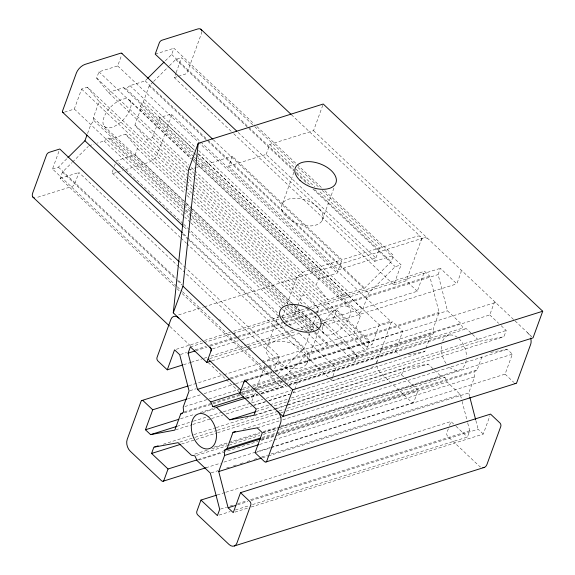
<?xml version="1.0" encoding="UTF-8"?>
<svg xmlns="http://www.w3.org/2000/svg" width="575" height="575" viewBox="0 0 575 575"><rect width="100%" height="100%" fill="white"/><g stroke="black" fill="none" stroke-linecap="round" stroke-linejoin="round"><path stroke-width="0.43" stroke-dasharray="2.88 2.16" d="M176.618 286.163L52.505 168.993L59.469 149.845M64.515 112.132L74.319 109.049L81.593 89.067L87.465 87.22L186.099 180.342M174.469 286.3L60.152 178.387L62.431 172.126L71.911 162.696M188.068 167.684L108.373 92.446L96.665 78.071L98.943 71.817L117.695 65.924L121.519 55.408M87.565 133.493L90.792 124.631L93.926 120.585L93.308 117.71L99.173 101.595L87.465 87.22M178.854 266.843L78.904 172.493L74.786 183.813A2.602 1.279 -46.6 0 1 72.184 186.401L36.556 197.599A8.661 4.255 -46.6 0 1 35.758 197.8M113.167 169.603L112.29 172.026A2.602 1.279 -46.6 0 0 113.433 173.434L116.826 172.371M114.346 166.369L115.23 163.94M188.442 178.875L146.639 139.409L134.924 125.034L140.796 108.919L140.178 106.044L143.312 101.998L149.177 85.883L152.972 82.11M183.037 223.603L116.409 160.705L135.161 154.812L137.439 148.558L125.724 134.183L110.601 138.934L108.078 137.957L104.104 140.976L97.383 143.089M165.348 60.785L171.666 54.503L173.945 48.243L254.294 124.099M146.639 139.409L152.512 137.562L159.778 117.58L170.408 114.245A2.602 1.279 -46.6 0 1 171.558 115.654L157.737 153.618A8.661 4.255 -46.6 0 1 149.062 162.243L123.618 170.236M231.157 131.272L174.326 77.618L175.842 73.456M176.144 72.623L181.599 57.637L254.107 126.09M228.649 166.197L266.153 154.409L375.892 258.01L338.395 269.797L228.649 166.197L232.286 156.206L342.024 259.807L379.529 248.019L318.78 190.67M266.153 154.409L269.79 144.418L313.54 130.669L323.236 104.025M282.577 203.342L294.091 171.709M267.31 346.229L278.825 314.597M264.802 365.513L252.217 400.107A8.661 4.255 -46.6 0 0 251.843 403.176M282.339 317.335L286.027 307.215M287.256 303.837L295.852 280.219A8.661 4.255 -46.6 0 1 304.527 271.594L340.156 260.396A2.602 1.279 -46.6 0 1 341.298 261.805M321.964 220.865A21.656 12.456 20 0 0 298.202 198.432A21.656 12.456 20 0 0 286.645 217.012A21.656 12.456 20 0 0 321.964 220.865L334.391 186.731M182.498 291.712L271.989 376.194L279.263 356.213L185.847 268.029M297.44 306.259L293.803 316.25L283.18 319.592M297.742 305.426L301.077 296.269L306.949 294.422L318.658 308.797L317.192 312.829M281.348 380.894L279.644 385.588L181.657 293.085M324.846 190.699L393.437 255.451L391.158 261.704L364.607 288.104L349.485 292.855L345.503 295.873L342.988 294.896L327.865 299.647L316.149 285.279L318.428 279.019L337.18 273.125L342.024 259.807M277.862 374.347L304.412 347.954L309.688 333.45M310.277 331.832L313.411 327.786L312.793 324.911L316.904 313.634M294.86 389.397L298.389 379.694L185.38 273.01M306.698 363.752A21.656 12.456 20 0 0 282.936 341.32A21.656 12.456 20 0 0 271.378 359.9A21.656 12.456 20 0 0 306.698 363.752L318.823 330.445M300.509 330.036L333.047 319.808L336.684 309.817L369.61 340.896L365.973 350.887L282.059 377.257M332.659 376.805L331.775 379.234A2.602 1.279 -46.6 0 0 332.918 380.643L368.546 369.445A8.661 4.255 -46.6 0 0 374.454 365.283M332.954 376L335.893 367.907L298.008 332.142M238.158 132.458L374.684 261.345L379.529 248.019M376.381 362.609A8.661 4.255 -46.6 0 0 377.222 360.82L391.043 322.855A2.602 1.279 -46.6 0 0 389.893 321.447L379.27 324.782L371.996 344.763L366.124 346.61L354.416 332.235L360.281 316.121L359.662 313.253L197.663 160.317M359.662 313.253L362.796 309.199L368.661 293.085L395.212 266.685L401.084 264.838L322.043 190.224M321.044 318.572L345.216 341.385L356.924 355.76L354.646 362.013L320.023 329.331M233.773 133.738L393.81 284.819L401.084 264.838M393.81 284.819L404.441 281.484A2.602 1.279 -46.6 0 0 407.043 278.897L420.857 240.932A8.661 4.255 -46.6 0 0 417.033 236.232L381.405 247.43A2.602 1.279 -46.6 0 0 378.803 250.017M289.297 384.567L395.471 351.196L402.744 331.214L393.415 322.41A2.602 1.703 72.6 0 0 391.043 322.855M322.244 321.123L417.285 291.252L424.558 271.271L429.712 276.137L439.092 312.376L433.227 328.498L433.607 333.507L430.704 335.419L285.15 381.16M286.005 411.204L401.594 374.878L403.873 368.625L428.088 364.09L433.78 369.466M501.163 325.694L506.23 330.474L503.952 336.727L479.737 341.262L466.462 328.728L462.882 328.03L460.755 323.344L447.479 310.809L438.107 274.57L440.385 268.309L456.845 283.849L460.963 272.528A2.602 1.703 72.6 0 0 460.05 268.978M292.984 392.969L424.839 351.533L425.716 349.118M426.01 348.306L430.704 335.419M404.764 377.868L418.061 390.418L413.935 401.745A2.602 1.703 72.6 0 1 411.563 402.184L392.013 383.733M448.335 428.777L446.861 432.824A2.602 1.703 72.6 0 0 447.781 436.375L479.054 465.901A8.661 5.671 72.6 0 0 480.556 467.015M449.506 425.543L450.98 421.497L455.414 425.687M284.273 379.514L489.771 314.935L493.889 303.607A2.602 1.703 72.6 0 1 496.261 303.169M469.631 396.427L468.733 392.977L474.605 376.855L474.217 371.845L477.121 369.933L482.403 355.429M252.533 504.577L467.439 437.043L469.717 430.783L467.712 423.02M251.232 506.999L483.266 434.082L489.929 415.761M271.335 447.594L505.08 374.138L512.354 354.157L507.2 349.291L489.907 352.525M52.505 168.993L58.377 167.145L67.225 158.348M108.373 92.446L123.503 87.695L126.018 88.672L129.993 85.653L145.123 80.903L147.013 79.012M72.543 162.071L88.349 146.359M153.604 81.478L168.777 66.398M169.409 65.766L175.727 59.484L181.599 57.637M281.915 379.327L308.466 352.935L323.596 348.184L327.57 345.158L330.086 346.136L345.216 341.385M155.192 54.136L173.945 48.243M174.326 77.618L177.596 76.59M178.415 76.331L184.956 74.283A2.602 1.279 -46.6 0 0 187.558 71.695L201.372 33.731A8.661 4.255 -46.6 0 0 201.825 31.33M88.981 145.727L94.02 144.145M60.152 178.387L78.904 172.493M117.674 172.105L122.763 170.502M189.376 169.69L196.104 167.577M196.945 167.311L232.286 156.206M178.588 314.906L203.421 307.1M204.276 306.834L423.466 237.949M374.684 261.345L393.437 255.451M176.259 349.305L201.085 341.5M204.513 340.429L230.201 332.357M233.623 331.279L280.715 316.48M281.57 316.207L308.114 307.869M308.969 307.596L424.558 271.271M190.368 346.883L203.212 342.844M204.068 342.578L279.414 318.902M282.835 317.824L308.523 309.752M311.952 308.674L440.385 268.309M180.557 354.444L186.552 352.554M195.112 349.866L206.238 346.366M209.667 345.295L237.065 336.684M237.921 336.411L284.158 321.885M285.013 321.612L314.985 312.196M315.84 311.923L429.712 276.137M195.795 350.721L206.928 347.221M210.349 346.143L236.893 337.805M237.748 337.532L282.275 323.538M285.696 322.467L314.812 313.317M315.668 313.044L438.107 274.57M212.534 348.831L238.222 340.759M241.644 339.688L287.881 325.155M288.736 324.882L317.846 315.74M318.701 315.467L336.684 309.817M183.54 364.715L190.39 362.559M191.245 362.293L203.234 358.527M204.089 358.254L207.518 357.176M210.939 356.105L246.042 345.072M246.898 344.799L293.135 330.273M296.563 329.195L321.389 321.389M209.753 358.556L247.43 346.718M248.285 346.445L296.233 331.38M211.967 360.812L247.926 349.507M248.781 349.241L301.012 332.824M306.152 331.207L318.14 327.441M322.417 326.097L456.845 283.849M279.263 356.213L268.633 359.555A2.602 1.279 -46.6 0 0 266.031 362.142M188.902 385.732L223.15 374.972M224.006 374.699L261.675 362.861M262.538 362.588L391.827 321.957M189.93 390.684L195.924 388.801M230.173 378.034L439.092 312.376M230.855 378.889L267.677 367.317M268.532 367.044L447.479 310.809M245.453 379.917L273.714 371.033M274.57 370.767L369.61 340.896M187.831 398.755L200.675 394.723M204.096 393.645L234.923 383.956M235.779 383.69L242.628 381.534M246.912 380.19L271.738 372.384M275.166 371.306L402.744 331.214M245.511 381.017L272.054 372.679M275.482 371.601L494.673 302.716M271.989 376.194L275.346 375.137M184.92 406.525L238.862 389.577M243.146 388.233L249.133 386.35M252.562 385.272L279.105 376.927M279.96 376.661L433.227 328.498M241.816 389.908L249.528 387.485M252.95 386.407L278.638 378.336M241.565 392.229L252.698 388.729M253.553 388.463L280.097 380.118M283.518 379.04L460.755 323.344M239.753 393.501L252.597 389.469M253.453 389.196L280.852 380.585M184.453 411.815L211.852 403.204M212.707 402.931L240.961 394.055M241.816 393.782L254.66 389.749M255.516 389.476L283.77 380.6M284.625 380.327L433.607 333.507M184.115 412.915L241.478 394.881M242.334 394.615L253.467 391.115M256.888 390.037L284.287 381.426M245.403 396.376L255.674 393.149M259.102 392.071L284.79 383.999M285.61 383.712L462.882 328.03M246.409 397.878L257.543 394.378M260.971 393.307L285.797 385.502M289.225 384.423L466.462 328.728M180.557 418.737L195.112 414.165M200.251 412.548L213.95 408.243M246.488 398.015L257.622 394.522M261.043 393.444L285.876 385.638M202.774 412.591L215.618 408.552M246.438 398.863L258.427 395.097M261.855 394.026L287.536 385.947M288.398 385.681L449.363 335.096M177.15 426.291L192.56 421.453M193.416 421.18L208.833 416.336M209.688 416.07L222.532 412.031M223.388 411.765L250.786 403.154M251.642 402.881L262.775 399.388M266.196 398.31L291.029 390.504M175.677 429.834L191.949 424.724M192.805 424.451L210.781 418.801M211.636 418.535L222.769 415.035M226.198 413.957L252.741 405.619M253.597 405.346L265.578 401.58M269.007 400.509L289.556 394.048M265.37 401.868L256.04 404.8A8.661 4.255 -46.6 0 1 253.834 405.044M268.762 400.804L289.973 394.141M256.213 409.048L269.057 405.008M269.912 404.743L287.895 399.086M291.317 398.015L506.23 330.474M256.263 411.492L270.818 406.913M274.246 405.842L287.09 401.803M287.946 401.537L479.737 341.262M253.934 415.301L273.628 409.113M274.483 408.839L286.472 405.073M287.327 404.807L503.952 336.727M163.278 444.238L193.243 434.815M194.098 434.549L215.503 427.822M216.358 427.548L250.607 416.789M254.89 415.445L275.439 408.983M276.295 408.717L287.428 405.217M288.283 404.951L403.873 368.625M179.781 442.125L194.336 437.553M195.198 437.28L216.603 430.553M217.458 430.287L278.25 411.183M279.105 410.909L284.244 409.299M287.665 408.221L428.088 364.09M181.549 444.029L195.248 439.724M196.104 439.458L216.653 433.004M217.508 432.731L277.445 413.899M280.866 412.821L285.15 411.477M243.247 429.158L279.206 417.86M280.061 417.594L282.634 416.782M257.183 427.857L279.443 420.864M282.871 419.786L507.2 349.291M214.439 446.948L228.138 442.642M228.994 442.369L259.821 432.688M263.242 431.609L277.797 427.031M281.225 425.96L458.462 370.257M262.337 432.723L277.754 427.879M278.609 427.613L512.354 354.157M194.774 454.121L208.473 449.815M211.895 448.737L227.312 443.893M230.733 442.822L259.842 433.672M263.271 432.594L279.536 427.484M280.392 427.211L441.363 376.625L444.942 377.322L447.07 382.008L460.345 394.543L461.905 400.581M196.636 455.35L228.318 445.395M229.173 445.129L260.001 435.44M263.422 434.362L278.839 429.518M279.694 429.252L444.942 377.322M262.207 437.474L275.907 433.169M276.762 432.903L477.121 369.933M261.869 438.574L275.569 434.269M276.431 434.003L474.217 371.845M198.008 459.576L222.841 451.77M261.366 439.659L274.21 435.627M278.494 434.276L418.061 390.418M198.763 460.043L257.844 441.478M261.266 440.4L276.676 435.555M277.538 435.289L447.07 382.008M259.692 444.396L273.391 440.091M274.246 439.825L474.605 376.855M205.951 467.755L220.505 463.184M223.927 462.106L270.164 447.573M271.019 447.307L413.152 402.637M255.063 452.705L270.48 447.86M211.183 472.844L218.033 470.695M226.593 468L230.022 466.929M233.443 465.851L236.871 464.772M240.292 463.694L243.721 462.623M247.142 461.545L250.571 460.467M253.992 459.389L257.42 458.318M261.704 456.974L267.691 455.084M271.12 454.013L460.345 394.543M262.387 457.822L267.526 456.205M268.381 455.939L468.733 392.977M217.235 494.96L224.94 492.538M225.795 492.265L450.98 421.497M220.556 509.083L226.55 507.2M229.978 506.129L233.4 505.051M237.683 503.707L247.099 500.746M250.528 499.668L469.717 430.783M237.511 504.828L247.789 501.594M251.21 500.523L478.113 429.216L483.266 434.082M219.14 515.071L230.266 511.577M235.405 509.96L249.104 505.655M234.959 512.109L247.803 508.077M408.408 354.61L424.839 351.533M313.54 130.669L533.025 337.87M291.403 114.698L420.742 236.799M489.771 314.935L498.633 323.301M256.91 126.565L322.23 188.233M254.761 126.708L295.262 164.939M297.872 167.404L319.434 187.759M269.79 144.418L295.262 168.468M295.917 169.086L314.863 186.968M171.666 54.503L248.098 126.651M248.752 127.269L293.825 169.819M296.434 172.284L310.155 185.236M314.726 189.556L391.158 261.704M175.727 59.484L248.235 127.93M248.889 128.548L293.962 171.098M296.578 173.571L307.683 184.05M312.908 188.988L395.212 266.685M417.285 291.252L407.963 282.447A2.602 1.703 72.6 0 1 407.043 278.897M505.08 374.138L513.791 382.353M213.232 139.696L341.262 260.561M145.123 80.903L207.18 139.481M207.827 140.099L364.607 288.104M149.177 85.883L207.316 140.767M207.97 141.378L368.661 293.085M171.4 114.296L200.265 141.543M200.797 142.047L391.007 321.612M117.695 65.924L337.18 273.125M434.412 370.063L441.363 376.625M129.993 85.653L195.32 147.322M198.583 150.406L349.485 292.855M143.312 101.998L194.264 150.097M198.181 153.798L362.796 309.199M159.778 117.58L194.4 150.262M198.325 153.963L379.27 324.782M126.018 88.672L193.301 152.188M193.955 152.806L195.917 154.653M196.571 155.272L345.503 295.873M123.503 87.695L193.394 153.676M197.965 157.996L342.988 294.896M140.178 106.044L193.739 156.616M194.393 157.234L197.009 159.699M140.796 108.919L193.049 158.254M193.703 158.873L196.973 161.956M197.627 162.567L360.281 316.121M129.928 100.51A18.192 8.934 -46.6 0 1 115.532 125.76A18.192 8.934 -46.6 0 1 105.692 113.677A18.192 8.934 -46.6 0 1 129.928 100.51L191.338 158.477M191.993 159.095L194.602 161.561M197.218 164.026L349.42 307.711A18.192 8.934 -46.6 0 1 335.017 332.961A18.192 8.934 -46.6 0 1 325.177 320.886A18.192 8.934 -46.6 0 1 349.42 307.711M395.471 351.196L399.338 354.847M98.943 71.817L191.051 158.765M193.66 161.237L194.968 162.466M195.622 163.084L318.428 279.019M96.665 78.071L188.772 165.025M191.382 167.49L193.998 169.956M194.652 170.574L316.149 285.279M188.722 168.295L193.947 173.233M194.602 173.851L327.865 299.647M152.512 137.562L189.089 172.097M189.743 172.716L194.968 177.646M195.622 178.264L371.996 344.763M401.594 374.878L404.132 377.272M456.047 426.283L467.439 437.043M134.924 125.034L188.492 175.605M189.146 176.216L193.063 179.917M195.68 182.383L354.416 332.235M189.096 179.493L192.366 182.577M194.975 185.042L366.124 346.61M186.753 180.952L192.632 186.508M193.286 187.119L306.949 294.422M333.047 319.808L365.973 350.887M99.173 101.595L186.056 183.612M186.71 184.23L191.935 189.161M192.589 189.779L318.658 308.797M81.593 89.067L185.459 187.119M186.113 187.737L191.993 193.286M192.639 193.904L301.077 296.269M391.367 383.115L380.283 372.658A8.661 5.671 72.6 0 1 376.747 364.845M125.724 134.183L185.172 190.303M187.781 192.769L191.051 195.852M193.66 198.318L308.631 306.849M137.439 148.558L184.467 192.956M187.083 195.421L191.001 199.123M193.617 201.588L302.702 304.577M307.28 308.89L319.039 319.995M322.302 323.078L356.924 355.76M135.161 154.812L185.459 202.299M186.113 202.91L191.993 208.466M192.647 209.077L293.897 304.664M294.551 305.282L319.369 328.713M104.168 126.119L183.863 201.358M186.48 203.823L190.397 207.525M191.051 208.143L291.647 303.111M294.263 305.577L317.774 327.772M318.428 328.39L323.653 333.327M93.308 117.71L184.108 203.428M184.762 204.046L189.987 208.977M190.641 209.595L289.929 303.334M290.583 303.945L312.793 324.911M93.926 120.585L183.418 205.067M184.072 205.685L189.951 211.233M190.605 211.852L287.931 303.737M290.548 306.202L313.411 327.786M110.601 138.934L183.109 207.388M185.725 209.853L190.95 214.784M191.604 215.402L314.41 331.337M315.064 331.955L330.086 346.136M108.078 137.957L184.51 210.112M185.164 210.723L284.452 304.463M287.069 306.928L311.887 330.359M314.503 332.832L327.57 345.158M74.319 109.049L182.893 211.586M183.411 212.031L189.29 217.58M189.944 218.198L309.623 331.222M104.104 140.976L183.799 216.214M184.453 216.825L190.332 222.381M190.986 222.992L281.786 308.71M282.44 309.328L307.258 332.767M307.912 333.378L323.596 348.184M183.691 224.221L278.408 313.641M281.678 316.724L292.783 327.211M184.086 226.924L187.472 230.115M188.126 230.733L278.925 316.451M183.562 233.867L186.825 236.95M187.479 237.568L304.412 347.954M182.397 233.917L188.277 239.466M188.923 240.084L308.466 352.935M112.319 173.269L180.377 237.518M181.032 238.136L186.257 243.067M186.789 243.57L328.663 377.502M329.195 378.005L331.933 380.585M179.968 262.48L185.193 267.411M179.501 267.461L184.733 272.392M58.377 167.145L175.957 278.149M178.566 280.614L181.837 283.698M219.722 319.463L221.03 320.699M234.09 333.033L235.398 334.269M248.465 346.603L249.773 347.832M262.832 360.166L264.141 361.402M270.02 366.951L271.328 368.18M62.431 172.126L176.748 280.047M177.402 280.665L181.973 284.977M177.272 286.774L181.844 291.094M177.086 288.772L181.003 292.467M170.028 326.535L191.331 346.653M208.315 362.688L225.953 379.335M226.205 379.572L239.265 391.906M475.877 420.584L478.113 429.216M462.128 401.443L467.489 422.158M466.246 360.403A18.192 11.902 72.6 0 1 448.823 366.663M446.013 363.371A18.192 11.902 72.6 0 1 441.737 344.123M442.671 341.083A18.192 11.902 72.6 0 1 457.139 337.158M459.001 338.689A18.192 11.902 72.6 0 1 466.512 356.924M420.857 240.932A8.661 5.671 72.6 0 1 428.77 239.452M527.541 332.695A8.661 5.671 72.6 0 1 530.38 337.223M376.783 362.717A8.661 5.671 72.6 0 1 377.222 360.82M294.271 391.014A2.602 1.279 -46.6 0 1 293.207 392.603"/><path stroke-width="0.86" d="M206.827 362.423L211.679 349.104L173.269 312.843L188.535 169.956L198.231 143.312L323.236 104.025L542.721 311.233L533.025 337.87L283.008 416.444L244.598 380.183L239.753 393.501L256.213 409.048L253.934 415.301L229.72 419.829L216.444 407.294L212.865 406.604L210.745 401.911L197.462 389.383L188.09 353.143L190.368 346.883L206.827 362.423L211.111 361.078M173.269 312.843L182.965 286.199L198.231 143.312M67.857 157.715L84.92 140.746L86.976 135.111M178.753 318.025A8.661 5.671 72.6 0 0 170.84 319.506L157.025 357.47A2.602 1.703 72.6 0 0 157.945 361.021L167.275 369.826L174.541 349.844L179.702 354.71L189.074 390.95L183.209 407.064L183.59 412.081L180.687 413.986L174.822 430.107L150.607 434.635L145.453 429.769L152.727 409.788L186.976 399.028M197.153 459.842L168.044 468.992L151.577 453.452L153.856 447.192L178.07 442.664L191.346 455.199L194.925 455.889L197.053 460.582L210.328 473.117L219.7 509.357L217.422 515.61L200.963 500.07L196.844 511.398A2.602 1.703 72.6 0 0 197.764 514.948L229.037 544.475A8.661 5.671 72.6 0 0 236.95 542.994L250.765 505.03A2.602 1.703 72.6 0 0 249.852 501.479L240.522 492.667L233.249 512.648L228.095 507.783L218.723 471.543L224.588 455.429L224.2 450.412L227.103 448.507L260.497 438.013M168.044 468.992L163.918 480.312A2.602 1.703 72.6 0 1 161.546 480.757L130.266 451.231A8.661 5.671 72.6 0 1 127.204 439.393L141.026 401.429A2.602 1.703 72.6 0 1 143.398 400.983L152.727 409.788M227.103 448.507L232.968 432.393L235.542 431.581M283.008 416.444L292.704 389.8L542.721 311.233M147.646 78.387L164.083 62.042M188.09 353.143L194.939 350.987M167.275 369.826L182.685 364.981M141.809 400.531L188.047 385.997M197.462 389.383L230 379.155M210.745 401.911L240.709 392.495M180.687 413.986L182.397 413.447M212.865 406.604L243.692 396.915M216.444 407.294L245.554 398.152M145.453 429.769L178.847 419.276M150.607 434.635L176.295 426.564M229.72 419.829L255.408 411.757M154.711 446.926L158.139 445.848M151.577 453.452L180.694 444.302M224.2 450.412L261.014 438.84M224.588 455.429L258.836 444.669M163.135 481.21L205.951 467.755M218.723 471.543L261.532 458.088M265.988 461.962L515.998 383.396M200.963 500.07L216.373 495.226M240.522 492.667L490.54 414.101L499.869 422.905A2.602 1.703 72.6 0 1 500.782 426.456L486.967 464.42A8.661 5.671 72.6 0 1 482.899 467.676M228.095 507.783L235.8 505.36M234.341 545.977L484.358 467.403M232.968 432.393L257.183 427.857L262.337 432.723L255.063 452.705L264.392 461.517A2.602 1.703 72.6 0 0 266.764 461.071L280.586 423.107A8.661 5.671 72.6 0 0 277.524 411.262M200.847 29.21L291 114.31M236.85 131.222L155.192 54.136L159.318 42.816A2.602 1.279 -46.6 0 1 161.92 40.228L197.548 29.03A8.661 4.255 -46.6 0 1 201.746 30.662M121.656 53.245L212.577 139.078M62.582 112.218L183.432 226.306M84.92 140.746L182.253 232.631M179.314 261.862L59.771 149.011L49.148 152.346A2.602 1.279 -46.6 0 0 46.546 154.934L32.732 192.898A8.661 4.255 -46.6 0 0 34.349 197.843M182.965 286.199L292.704 389.8M208.042 359.095L240.961 390.173M32.847 197.038L169.373 325.924M469.854 397.289L475.654 419.721M514.862 383.273A2.602 1.703 72.6 0 0 516.781 382.497L530.603 344.533A8.661 5.671 72.6 0 0 530.711 338.308M243.872 382.181A2.602 1.703 72.6 0 1 246.244 381.735M210.033 347.552A2.602 1.703 72.6 0 1 210.946 351.102M63.458 112.448A2.602 1.279 -46.6 0 1 62.546 110.975L76.367 73.011A8.661 4.255 -46.6 0 1 85.042 64.386L120.664 53.195A2.602 1.279 -46.6 0 1 121.929 53.683M299.978 180.385A21.656 12.456 20 0 0 335.297 184.23A21.656 12.456 20 0 0 311.535 161.798A21.656 12.456 20 0 0 299.978 180.385M284.711 323.272A21.656 12.456 20 0 0 320.031 327.118A21.656 12.456 20 0 0 296.269 304.685A21.656 12.456 20 0 0 284.711 323.272M191.446 424.357A18.192 11.902 72.6 0 0 208.445 448.831A18.192 11.902 72.6 0 0 211.794 420.555A18.192 11.902 72.6 0 0 191.446 424.357"/></g></svg>
